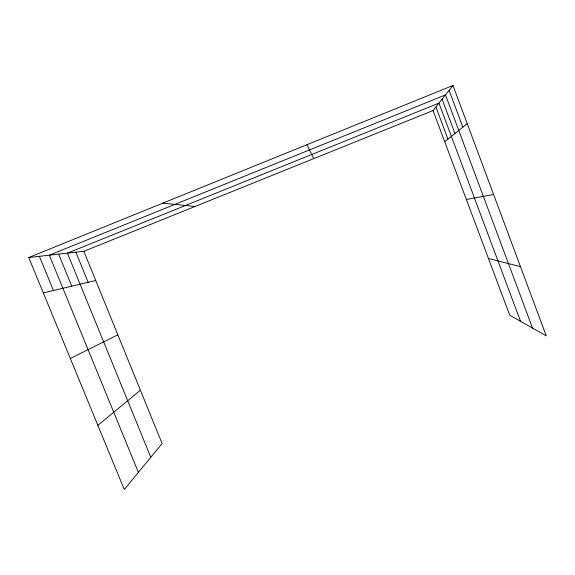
<?xml version="1.0" encoding="UTF-8"?>
<svg xmlns="http://www.w3.org/2000/svg" width="575" height="575" viewBox="0 0 575 575"><rect width="100%" height="100%" fill="white"/><g stroke="black" fill="none" stroke-linecap="round" stroke-linejoin="round"><path stroke-width="0.86" d="M433.033 110.558L452.999 85.474L546.25 335.843L509.738 315.229L433.033 110.558L83.842 251.304L28.75 257.521L124.293 489.526L162.114 443.541L83.842 251.304M97.858 425.327L140.408 390.224M444.698 141.694L467.231 123.675M70.323 358.477L117.839 334.801M28.75 257.521L452.999 85.474M43.312 292.883L95.737 280.521M466.361 199.496L493.609 194.494M162.854 203.14L195.076 206.468M488.47 258.498L520.468 266.627M306.971 144.692L313.734 158.643M138.403 472.377L49.335 255.199L445.488 94.911L532.536 328.102M39.395 256.321L53.432 290.497M75.878 252.202L88.155 282.311M150.808 457.29L67.404 253.158L438.941 103.133L520.569 321.346M58.657 254.143L71.767 286.178M449.111 90.361L462.839 127.183M442.103 99.159L454.94 133.501M435.893 106.964L447.925 139.114"/></g></svg>
